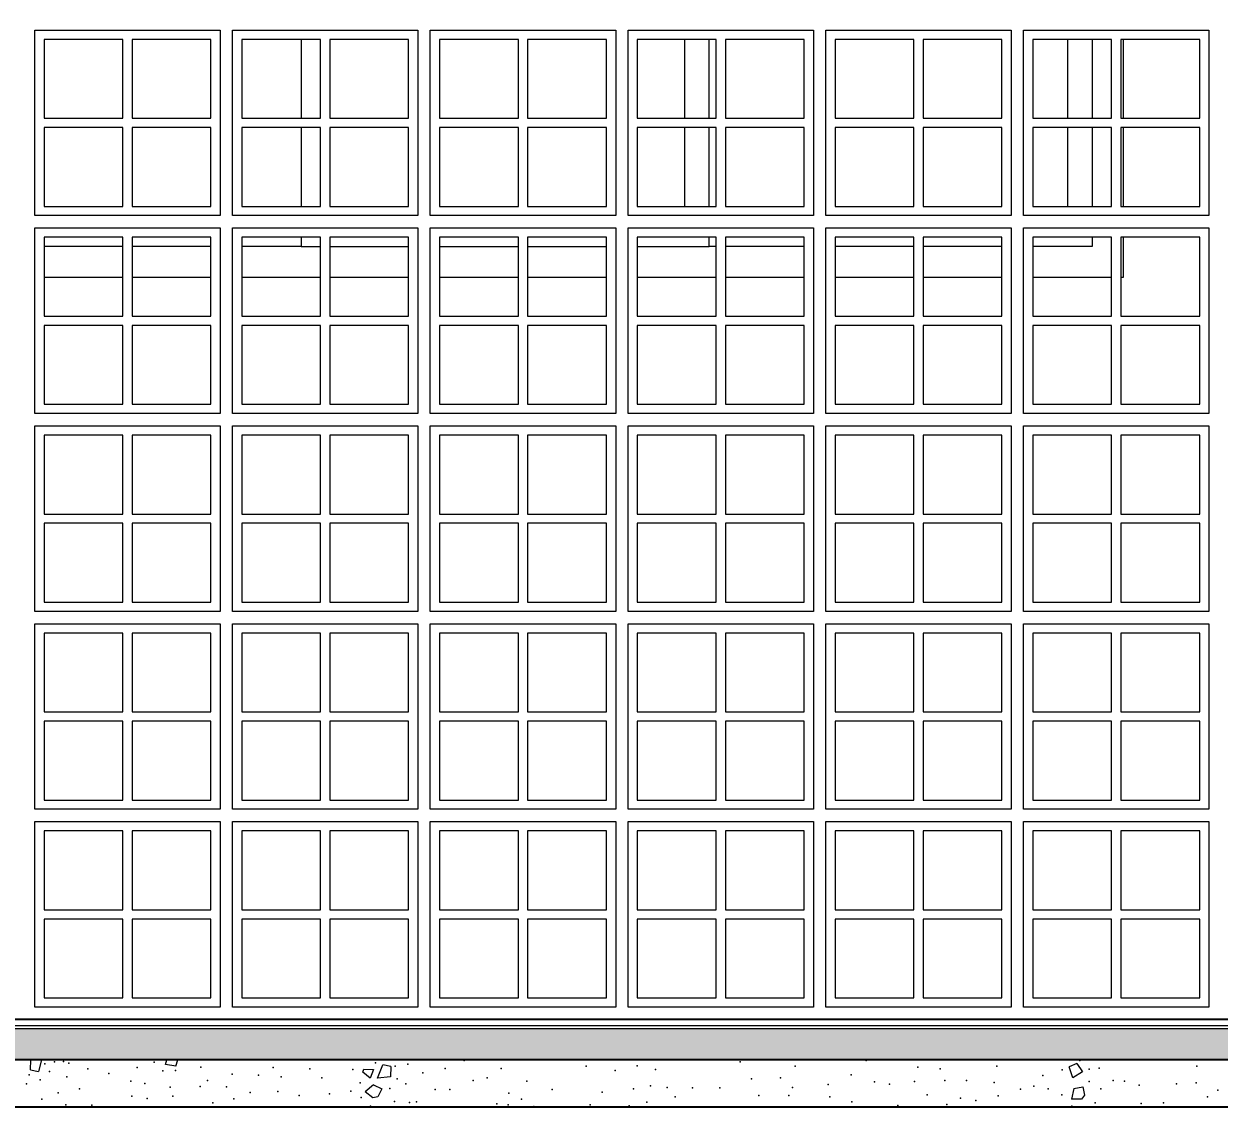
# Model space of a CAD drawing. Header units: metres. Extents: x -77 to 95, y 0 to 9.
# Drawn here: x -4.89 to -2.956, y -0.142 to 1.61 of the extents above; entities that cross this region are included whole.
import ezdxf

# ---------------------------------------------------------------- set-up
doc = ezdxf.new("R2010")
doc.units = ezdxf.units.M
doc.header["$MEASUREMENT"] = 0
doc.layers.add('COTAS EXECUTIVO.EXEC', color=7, linetype='Continuous')
doc.layers.add('LAJES.EST', color=7, linetype='Continuous')
for name, color, linetype, lineweight, true_color in [('COTAS EXECUTIVO.EXEC_Caneta_No__25', 7, 'Continuous', 13, 0x982312), ('Janelas Archicad_Caneta_No__9', 7, 'Continuous', 5, 0x020202), ('LAJES.EST_Caneta_No__95', 7, 'Continuous', 0, 0xaeaeae)]:
    doc.layers.add(name, color=color, linetype=linetype, lineweight=lineweight, true_color=true_color)
for name, color, linetype, lineweight in [('Janelas Archicad_Caneta_No__241', 7, 'Continuous', 13), ('Janelas Archicad_Caneta_No__3', 7, 'Continuous', 25), ('Janelas Archicad_Caneta_No__43', 44, 'Continuous', 0), ('LAJES.EST_Caneta_No__241', 7, 'Continuous', 13), ('LAJES.EST_Caneta_No__3', 7, 'Continuous', 25)]:
    doc.layers.add(name, color=color, linetype=linetype, lineweight=lineweight)
doc.styles.add('ESTILO_GERADO_1', font='arial.ttf')
doc.dimstyles.new('ESTILO_GERADO__4', dxfattribs={"dimtxt": 0.1, "dimasz": 0.0475, "dimexe": 0.18, "dimexo": 0.576106, "dimgap": 0, "dimtad": 1, "dimzin": 0, "dimdsep": 46, "dimtxsty": 'ESTILO_GERADO_1', "dimblk": 'ARROWHEAD_11', "dimblk1": 'ARROWHEAD_11', "dimblk2": 'ARROWHEAD_11', "dimcen": 0.09, "dimclrd": 256, "dimclre": 256, "dimclrt": 256, "dimadec": 0, "dimazin": 0, "dimtfac": 1, "dimtdec": 4, "dimtmove": 0, "dimatfit": 3, "dimfxl": 0, "dimtolj": 1, "dimtzin": 0, "dimarcsym": 0})

# ---------------------------------------------------------------- blocks, each defined once
blk = doc.blocks.new('*X10', base_point=(-62.4632, 0))
at = {"layer": 'LAJES.EST_Caneta_No__241', "color": 7, "linetype": 'Continuous', "lineweight": 13}
for p, q in [((-4.8795, -0.0811), (-4.8789, -0.065)), ((-4.8618, -0.065), (-4.8665, -0.0839)), ((-4.6611, -0.0725), (-4.659, -0.065)), ((-4.6446, -0.0754), (-4.6611, -0.0725)), ((-4.6446, -0.0754), (-4.6409, -0.065)), ((-4.318, -0.0946), (-4.3094, -0.0733)), ((-4.2964, -0.0761), (-4.3094, -0.0733)), ((-4.2964, -0.0761), (-4.2971, -0.0928)), ((-3.1866, -0.071), (-3.1987, -0.0765)), ((-3.1932, -0.0944), (-3.1987, -0.0765)), ((-3.1866, -0.071), (-3.1771, -0.0846)), ((-4.8795, -0.0811), (-4.8665, -0.0839)), ((-4.3418, -0.0853), (-4.3404, -0.08)), ((-4.3302, -0.0948), (-4.3418, -0.0853)), ((-4.3404, -0.08), (-4.3245, -0.0808)), ((-4.3245, -0.0808), (-4.3302, -0.0948)), ((-4.2971, -0.0928), (-4.318, -0.0946)), ((-3.1771, -0.0846), (-3.1932, -0.0944)), ((-4.3246, -0.1057), (-4.3382, -0.1168)), ((-4.3246, -0.1057), (-4.3112, -0.1121)), ((-4.3112, -0.1121), (-4.3174, -0.1248)), ((-3.1912, -0.1115), (-3.1954, -0.1286)), ((-3.1912, -0.1115), (-3.1767, -0.1086)), ((-3.1767, -0.1086), (-3.1739, -0.1224)), ((-4.3256, -0.1268), (-4.3382, -0.1168)), ((-4.3174, -0.1248), (-4.3256, -0.1268)), ((-3.1792, -0.129), (-3.1954, -0.1286)), ((-3.1739, -0.1224), (-3.1792, -0.129))]:
    blk.add_line(p, q, dxfattribs=at)
for p in [(-4.8561, -0.0718), (-4.8406, -0.0685), (-4.8261, -0.0678), (-4.8173, -0.0708), (-4.6793, -0.069), (-4.6037, -0.0772), (-4.4871, -0.0773), (-4.3215, -0.07), (-4.2895, -0.0754), (-4.2692, -0.0721), (-4.1778, -0.0661), (-3.9806, -0.0752), (-3.8977, -0.0747), (-3.731, -0.0684), (-3.6423, -0.0752), (-3.5275, -0.0661), (-3.4437, -0.077), (-3.3157, -0.0752), (-3.1815, -0.0662), (-2.9925, -0.0752), (-4.8816, -0.0894), (-4.8486, -0.084), (-4.8208, -0.0927), (-4.7869, -0.0798), (-4.7526, -0.0871), (-4.7068, -0.0774), (-4.6655, -0.0831), (-4.6449, -0.0823), (-4.5532, -0.0882), (-4.5108, -0.0897), (-4.4742, -0.0927), (-4.4275, -0.0797), (-4.4081, -0.0941), (-4.3582, -0.081), (-4.286, -0.0957), (-4.2446, -0.086), (-4.2085, -0.0789), (-4.1408, -0.094), (-4.1182, -0.0793), (-3.9333, -0.0823), (-3.8685, -0.0809), (-3.7127, -0.0958), (-3.6662, -0.0943), (-3.5515, -0.0894), (-3.4074, -0.0798), (-3.2417, -0.0907), (-3.2103, -0.0813), (-3.1664, -0.0803), (-3.1502, -0.0786), (-4.8858, -0.1041), (-4.864, -0.0976), (-4.8005, -0.1119), (-4.7174, -0.0999), (-4.6948, -0.1032), (-4.6537, -0.1091), (-4.6049, -0.1083), (-4.5934, -0.0988), (-4.5625, -0.109), (-4.3613, -0.1158), (-4.3464, -0.1021), (-4.2981, -0.1113), (-4.2721, -0.1041), (-4.2248, -0.113), (-4.2012, -0.1131), (-4.1631, -0.0988), (-4.0762, -0.0995), (-4.0357, -0.1131), (-3.904, -0.1123), (-3.8764, -0.107), (-3.8495, -0.1099), (-3.8085, -0.1103), (-3.7639, -0.1103), (-3.6465, -0.1097), (-3.5891, -0.1048), (-3.5141, -0.1009), (-3.4898, -0.1047), (-3.4493, -0.1001), (-3.4001, -0.0986), (-3.3652, -0.0985), (-3.3205, -0.1019), (-3.2776, -0.1124), (-3.2562, -0.1076), (-3.2328, -0.1122), (-3.1667, -0.1001), (-3.1478, -0.1122), (-3.1276, -0.0988), (-3.1096, -0.0995), (-3.0856, -0.106), (-3.0255, -0.1039), (-2.9933, -0.1022), (-2.9584, -0.1143), (-4.861, -0.1288), (-4.8348, -0.1184), (-4.7155, -0.1239), (-4.6908, -0.1274), (-4.6495, -0.1238), (-4.5846, -0.1349), (-4.5503, -0.1284), (-4.5241, -0.1179), (-4.4796, -0.1162), (-4.4451, -0.1229), (-4.396, -0.1201), (-4.3445, -0.126), (-4.2904, -0.1324), (-4.2662, -0.1339), (-4.2548, -0.1329), (-4.1054, -0.119), (-4.0853, -0.129), (-3.9545, -0.1173), (-3.8824, -0.1335), (-3.8366, -0.1249), (-3.7013, -0.1229), (-3.6525, -0.1229), (-3.5864, -0.1252), (-3.5507, -0.133), (-3.4285, -0.1217), (-3.3745, -0.1273), (-3.3502, -0.131), (-3.314, -0.1234), (-3.2107, -0.1218), (-3.1569, -0.1348), (-3.0463, -0.1349), (-2.9752, -0.1252), (-4.8226, -0.1377), (-4.7802, -0.1385), (-4.3294, -0.1399), (-4.2303, -0.1411), (-4.1249, -0.1361), (-4.1069, -0.1381), (-4.0649, -0.1404), (-3.974, -0.1379), (-3.9107, -0.1395), (-3.476, -0.1391), (-3.3967, -0.1376), (-3.2791, -0.1415), (-3.2549, -0.1413), (-3.1948, -0.1398), (-3.0823, -0.1358)]:
    blk.add_point(p, dxfattribs=at)
blk = doc.blocks.new('*D12', base_point=(-62.4632, 0))
at = {"layer": 'COTAS EXECUTIVO.EXEC_Caneta_No__25', "linetype": 'Continuous', "lineweight": 13, "true_color": 0x982312}
for points in [[(-1.472, 3.25), (-1.4711, 3.2452), (-1.4684, 3.2412), (-1.4643, 3.2385), (-1.4595, 3.2375), (-1.4547, 3.2385), (-1.4507, 3.2412), (-1.448, 3.2452), (-1.447, 3.25), (-1.448, 3.2548), (-1.4507, 3.2588), (-1.4547, 3.2615), (-1.4595, 3.2625), (-1.4643, 3.2615), (-1.4684, 3.2588), (-1.4711, 3.2548)], [(-1.472, -0.015), (-1.4711, -0.0198), (-1.4684, -0.0238), (-1.4643, -0.0265), (-1.4595, -0.0275), (-1.4547, -0.0265), (-1.4507, -0.0238), (-1.448, -0.0198), (-1.447, -0.015), (-1.448, -0.0102), (-1.4507, -0.0062), (-1.4547, -0.0035), (-1.4595, -0.0025), (-1.4643, -0.0035), (-1.4684, -0.0062), (-1.4711, -0.0102)]]:
    blk.add_hatch(color=24, dxfattribs=at).paths.add_polyline_path(points)
at = {"layer": 'COTAS EXECUTIVO.EXEC_Caneta_No__25', "color": 24, "linetype": 'Continuous', "lineweight": 13, "true_color": 0x982312}
for p, q in [((-1.472, 3.25), (-2.0356, 3.25)), ((-1.4126, 3.25), (-1.447, 3.25)), ((-1.4595, -0.0025), (-1.4595, 3.2375)), ((-1.472, -0.015), (-2.0356, -0.015)), ((-1.4126, -0.015), (-1.447, -0.015)), ((-1.4595, -0.04), (-1.4595, -0.0275))]:
    blk.add_line(p, q, dxfattribs=at)
for centre in [(-1.4595, 3.25), (-1.4595, -0.015)]:
    blk.add_circle(centre, 0.0125, dxfattribs=at)
at = {"layer": 'COTAS EXECUTIVO.EXEC_Caneta_No__25', "color": 24, "lineweight": 13, "true_color": 0x982312, "insert": (-1.4795, 1.484), "char_height": 0.1, "attachment_point": 7, "rotation": 90, "style": 'ESTILO_GERADO_1'}
blk.add_mtext('\\A1;{\\pql;\\fArial|b0|i0|c0|p0;\\W1.000000;3,26}', dxfattribs=at)
blk = doc.blocks.new('ARROWHEAD_11')
at = {"color": 0, "linetype": 'Continuous', "lineweight": 0}
blk.add_line((0, 0), (-1, 0), dxfattribs=at)
at = {"color": 0, "linetype": 'Continuous', "lineweight": 0, "const_width": 0.25, "flags": 128}
blk.add_lwpolyline([(-0.125, 0, 1), (0.125, 0, 1)], format="xyb", close=True, dxfattribs=at)

msp = doc.modelspace()

# ---------------------------------------------------------------- hatches: boundary and pattern name
at = {"layer": 'LAJES.EST_Caneta_No__95', "linetype": 'Continuous', "lineweight": 0, "true_color": 0xaeaeae}
msp.add_hatch(color=253, dxfattribs=at).paths.add_polyline_path([(-28.3633, -0.015), (-28.3633, -0.065), (4.6383, -0.065), (4.6383, -0.015)])

# ---------------------------------------------------------------- linework, layer by layer
at = {"layer": 'Janelas Archicad_Caneta_No__241', "color": 7, "linetype": 'Continuous', "lineweight": 13}
for p, q in [((-3.1116, 1.585), (-3.1116, 1.4575)), ((-3.1116, 1.4425), (-3.1116, 1.315)), ((-3.1116, 1.265), (-3.1116, 1.2)), ((-4.7302, 1.2), (-4.8577, 1.2)), ((-4.5877, 1.2), (-4.7152, 1.2)), ((-4.4102, 1.2), (-4.5377, 1.2)), ((-4.2677, 1.2), (-4.3952, 1.2)), ((-4.0902, 1.2), (-4.2177, 1.2)), ((-3.9477, 1.2), (-4.0752, 1.2)), ((-3.7702, 1.2), (-3.8977, 1.2)), ((-3.6277, 1.2), (-3.7552, 1.2)), ((-3.4502, 1.2), (-3.5777, 1.2)), ((-3.3077, 1.2), (-3.4352, 1.2)), ((-3.1302, 1.2), (-3.2577, 1.2)), ((-3.1116, 1.2), (-3.1152, 1.2))]:
    msp.add_line(p, q, dxfattribs=at)
at = {"layer": 'Janelas Archicad_Caneta_No__3', "color": 7, "linetype": 'Continuous', "lineweight": 25}
msp.add_line((-2.3127, 0), (-15.1327, 0), dxfattribs=at)
at = {"layer": 'Janelas Archicad_Caneta_No__43', "color": 44, "linetype": 'Continuous', "lineweight": 0}
for p, q in [((-4.8727, 1.3), (-4.8727, 1.6)), ((-4.8727, 1.6), (-4.5727, 1.6)), ((-4.5727, 1.6), (-4.5727, 1.3)), ((-4.5527, 1.3), (-4.5527, 1.6)), ((-4.5527, 1.6), (-4.2527, 1.6)), ((-4.2527, 1.6), (-4.2527, 1.3)), ((-4.2327, 1.3), (-4.2327, 1.6)), ((-4.2327, 1.6), (-3.9327, 1.6)), ((-3.9327, 1.6), (-3.9327, 1.3)), ((-3.9127, 1.3), (-3.9127, 1.6)), ((-3.9127, 1.6), (-3.6127, 1.6)), ((-3.6127, 1.6), (-3.6127, 1.3)), ((-3.5927, 1.3), (-3.5927, 1.6)), ((-3.5927, 1.6), (-3.2927, 1.6)), ((-3.2927, 1.6), (-3.2927, 1.3)), ((-3.2727, 1.3), (-3.2727, 1.6)), ((-3.2727, 1.6), (-2.9727, 1.6)), ((-2.9727, 1.6), (-2.9727, 1.3)), ((-4.7302, 1.585), (-4.8577, 1.585)), ((-4.8577, 1.585), (-4.8577, 1.4575)), ((-4.7302, 1.4575), (-4.7302, 1.585)), ((-4.5877, 1.585), (-4.7152, 1.585)), ((-4.7152, 1.585), (-4.7152, 1.4575)), ((-4.5877, 1.4575), (-4.5877, 1.585)), ((-4.4102, 1.585), (-4.5377, 1.585)), ((-4.5377, 1.585), (-4.5377, 1.4575)), ((-4.4102, 1.4575), (-4.4102, 1.585)), ((-4.2677, 1.585), (-4.3952, 1.585)), ((-4.3952, 1.585), (-4.3952, 1.4575)), ((-4.2677, 1.4575), (-4.2677, 1.585)), ((-4.0902, 1.585), (-4.2177, 1.585)), ((-4.2177, 1.585), (-4.2177, 1.4575)), ((-4.0902, 1.4575), (-4.0902, 1.585)), ((-3.9477, 1.585), (-4.0752, 1.585)), ((-4.0752, 1.585), (-4.0752, 1.4575)), ((-3.9477, 1.4575), (-3.9477, 1.585)), ((-3.7702, 1.585), (-3.8977, 1.585)), ((-3.8977, 1.585), (-3.8977, 1.4575)), ((-3.7702, 1.4575), (-3.7702, 1.585)), ((-3.6277, 1.585), (-3.7552, 1.585)), ((-3.7552, 1.585), (-3.7552, 1.4575)), ((-3.6277, 1.4575), (-3.6277, 1.585)), ((-3.4502, 1.585), (-3.5777, 1.585)), ((-3.5777, 1.585), (-3.5777, 1.4575)), ((-3.4502, 1.4575), (-3.4502, 1.585)), ((-3.3077, 1.585), (-3.4352, 1.585)), ((-3.4352, 1.585), (-3.4352, 1.4575)), ((-3.3077, 1.4575), (-3.3077, 1.585)), ((-3.1302, 1.585), (-3.2577, 1.585)), ((-3.2577, 1.585), (-3.2577, 1.4575)), ((-3.1302, 1.4575), (-3.1302, 1.585)), ((-2.9877, 1.585), (-3.1152, 1.585)), ((-3.1152, 1.585), (-3.1152, 1.4575)), ((-2.9877, 1.4575), (-2.9877, 1.585)), ((-4.8577, 1.4575), (-4.7302, 1.4575)), ((-4.7152, 1.4575), (-4.5877, 1.4575)), ((-4.5377, 1.4575), (-4.4102, 1.4575)), ((-4.3952, 1.4575), (-4.2677, 1.4575)), ((-4.2177, 1.4575), (-4.0902, 1.4575)), ((-4.0752, 1.4575), (-3.9477, 1.4575)), ((-3.8977, 1.4575), (-3.7702, 1.4575)), ((-3.7552, 1.4575), (-3.6277, 1.4575)), ((-3.5777, 1.4575), (-3.4502, 1.4575)), ((-3.4352, 1.4575), (-3.3077, 1.4575)), ((-3.2577, 1.4575), (-3.1302, 1.4575)), ((-3.1152, 1.4575), (-2.9877, 1.4575)), ((-4.7302, 1.4425), (-4.8577, 1.4425)), ((-4.8577, 1.4425), (-4.8577, 1.315)), ((-4.7302, 1.315), (-4.7302, 1.4425)), ((-4.5877, 1.4425), (-4.7152, 1.4425)), ((-4.7152, 1.4425), (-4.7152, 1.315)), ((-4.5877, 1.315), (-4.5877, 1.4425)), ((-4.4102, 1.4425), (-4.5377, 1.4425)), ((-4.5377, 1.4425), (-4.5377, 1.315)), ((-4.4102, 1.315), (-4.4102, 1.4425)), ((-4.2677, 1.4425), (-4.3952, 1.4425)), ((-4.3952, 1.4425), (-4.3952, 1.315)), ((-4.2677, 1.315), (-4.2677, 1.4425)), ((-4.0902, 1.4425), (-4.2177, 1.4425)), ((-4.2177, 1.4425), (-4.2177, 1.315)), ((-4.0902, 1.315), (-4.0902, 1.4425)), ((-3.9477, 1.4425), (-4.0752, 1.4425)), ((-4.0752, 1.4425), (-4.0752, 1.315)), ((-3.9477, 1.315), (-3.9477, 1.4425)), ((-3.7702, 1.4425), (-3.8977, 1.4425)), ((-3.8977, 1.4425), (-3.8977, 1.315)), ((-3.7702, 1.315), (-3.7702, 1.4425)), ((-3.6277, 1.4425), (-3.7552, 1.4425)), ((-3.7552, 1.4425), (-3.7552, 1.315)), ((-3.6277, 1.315), (-3.6277, 1.4425)), ((-3.4502, 1.4425), (-3.5777, 1.4425)), ((-3.5777, 1.4425), (-3.5777, 1.315)), ((-3.4502, 1.315), (-3.4502, 1.4425)), ((-3.3077, 1.4425), (-3.4352, 1.4425)), ((-3.4352, 1.4425), (-3.4352, 1.315)), ((-3.3077, 1.315), (-3.3077, 1.4425)), ((-3.1302, 1.4425), (-3.2577, 1.4425)), ((-3.2577, 1.4425), (-3.2577, 1.315)), ((-3.1302, 1.315), (-3.1302, 1.4425)), ((-2.9877, 1.4425), (-3.1152, 1.4425)), ((-3.1152, 1.4425), (-3.1152, 1.315)), ((-2.9877, 1.315), (-2.9877, 1.4425)), ((-4.5727, 1.3), (-4.8727, 1.3)), ((-4.8577, 1.315), (-4.7302, 1.315)), ((-4.7152, 1.315), (-4.5877, 1.315)), ((-4.2527, 1.3), (-4.5527, 1.3)), ((-4.5377, 1.315), (-4.4102, 1.315)), ((-4.3952, 1.315), (-4.2677, 1.315)), ((-3.9327, 1.3), (-4.2327, 1.3)), ((-4.2177, 1.315), (-4.0902, 1.315)), ((-4.0752, 1.315), (-3.9477, 1.315)), ((-3.6127, 1.3), (-3.9127, 1.3)), ((-3.8977, 1.315), (-3.7702, 1.315)), ((-3.7552, 1.315), (-3.6277, 1.315)), ((-3.2927, 1.3), (-3.5927, 1.3)), ((-3.5777, 1.315), (-3.4502, 1.315)), ((-3.4352, 1.315), (-3.3077, 1.315)), ((-2.9727, 1.3), (-3.2727, 1.3)), ((-3.2577, 1.315), (-3.1302, 1.315)), ((-3.1152, 1.315), (-2.9877, 1.315)), ((-4.8727, 0.98), (-4.8727, 1.28)), ((-4.8727, 1.28), (-4.5727, 1.28)), ((-4.5727, 1.28), (-4.5727, 0.98)), ((-4.5527, 0.98), (-4.5527, 1.28)), ((-4.5527, 1.28), (-4.2527, 1.28)), ((-4.2527, 1.28), (-4.2527, 0.98)), ((-4.2327, 0.98), (-4.2327, 1.28)), ((-4.2327, 1.28), (-3.9327, 1.28)), ((-3.9327, 1.28), (-3.9327, 0.98)), ((-3.9127, 0.98), (-3.9127, 1.28)), ((-3.9127, 1.28), (-3.6127, 1.28)), ((-3.6127, 1.28), (-3.6127, 0.98)), ((-3.5927, 0.98), (-3.5927, 1.28)), ((-3.5927, 1.28), (-3.2927, 1.28)), ((-3.2927, 1.28), (-3.2927, 0.98)), ((-3.2727, 0.98), (-3.2727, 1.28)), ((-3.2727, 1.28), (-2.9727, 1.28)), ((-2.9727, 1.28), (-2.9727, 0.98)), ((-4.7302, 1.265), (-4.8577, 1.265)), ((-4.8577, 1.265), (-4.8577, 1.1375)), ((-4.7302, 1.1375), (-4.7302, 1.265)), ((-4.5877, 1.265), (-4.7152, 1.265)), ((-4.7152, 1.265), (-4.7152, 1.1375)), ((-4.5877, 1.1375), (-4.5877, 1.265)), ((-4.4102, 1.265), (-4.5377, 1.265)), ((-4.5377, 1.265), (-4.5377, 1.1375)), ((-4.4102, 1.1375), (-4.4102, 1.265)), ((-4.2677, 1.265), (-4.3952, 1.265)), ((-4.3952, 1.265), (-4.3952, 1.1375)), ((-4.2677, 1.1375), (-4.2677, 1.265)), ((-4.0902, 1.265), (-4.2177, 1.265)), ((-4.2177, 1.265), (-4.2177, 1.1375)), ((-4.0902, 1.1375), (-4.0902, 1.265)), ((-3.9477, 1.265), (-4.0752, 1.265)), ((-4.0752, 1.265), (-4.0752, 1.1375)), ((-3.9477, 1.1375), (-3.9477, 1.265)), ((-3.7702, 1.265), (-3.8977, 1.265)), ((-3.8977, 1.265), (-3.8977, 1.1375)), ((-3.7702, 1.1375), (-3.7702, 1.265)), ((-3.6277, 1.265), (-3.7552, 1.265)), ((-3.7552, 1.265), (-3.7552, 1.1375)), ((-3.6277, 1.1375), (-3.6277, 1.265)), ((-3.4502, 1.265), (-3.5777, 1.265)), ((-3.5777, 1.265), (-3.5777, 1.1375)), ((-3.4502, 1.1375), (-3.4502, 1.265)), ((-3.3077, 1.265), (-3.4352, 1.265)), ((-3.4352, 1.265), (-3.4352, 1.1375)), ((-3.3077, 1.1375), (-3.3077, 1.265)), ((-3.1302, 1.265), (-3.2577, 1.265)), ((-3.2577, 1.265), (-3.2577, 1.1375)), ((-3.1302, 1.1375), (-3.1302, 1.265)), ((-2.9877, 1.265), (-3.1152, 1.265)), ((-3.1152, 1.265), (-3.1152, 1.1375)), ((-2.9877, 1.1375), (-2.9877, 1.265)), ((-4.8577, 1.1375), (-4.7302, 1.1375)), ((-4.7302, 1.1225), (-4.8577, 1.1225)), ((-4.8577, 1.1225), (-4.8577, 0.995)), ((-4.7302, 0.995), (-4.7302, 1.1225)), ((-4.7152, 1.1375), (-4.5877, 1.1375)), ((-4.5877, 1.1225), (-4.7152, 1.1225)), ((-4.7152, 1.1225), (-4.7152, 0.995)), ((-4.5877, 0.995), (-4.5877, 1.1225)), ((-4.5377, 1.1375), (-4.4102, 1.1375)), ((-4.4102, 1.1225), (-4.5377, 1.1225)), ((-4.5377, 1.1225), (-4.5377, 0.995)), ((-4.4102, 0.995), (-4.4102, 1.1225)), ((-4.3952, 1.1375), (-4.2677, 1.1375)), ((-4.2677, 1.1225), (-4.3952, 1.1225)), ((-4.3952, 1.1225), (-4.3952, 0.995)), ((-4.2677, 0.995), (-4.2677, 1.1225)), ((-4.2177, 1.1375), (-4.0902, 1.1375)), ((-4.0902, 1.1225), (-4.2177, 1.1225)), ((-4.2177, 1.1225), (-4.2177, 0.995)), ((-4.0902, 0.995), (-4.0902, 1.1225)), ((-4.0752, 1.1375), (-3.9477, 1.1375)), ((-3.9477, 1.1225), (-4.0752, 1.1225)), ((-4.0752, 1.1225), (-4.0752, 0.995)), ((-3.9477, 0.995), (-3.9477, 1.1225)), ((-3.8977, 1.1375), (-3.7702, 1.1375)), ((-3.7702, 1.1225), (-3.8977, 1.1225)), ((-3.8977, 1.1225), (-3.8977, 0.995)), ((-3.7702, 0.995), (-3.7702, 1.1225)), ((-3.7552, 1.1375), (-3.6277, 1.1375)), ((-3.6277, 1.1225), (-3.7552, 1.1225)), ((-3.7552, 1.1225), (-3.7552, 0.995)), ((-3.6277, 0.995), (-3.6277, 1.1225)), ((-3.5777, 1.1375), (-3.4502, 1.1375)), ((-3.4502, 1.1225), (-3.5777, 1.1225)), ((-3.5777, 1.1225), (-3.5777, 0.995)), ((-3.4502, 0.995), (-3.4502, 1.1225)), ((-3.4352, 1.1375), (-3.3077, 1.1375)), ((-3.3077, 1.1225), (-3.4352, 1.1225)), ((-3.4352, 1.1225), (-3.4352, 0.995)), ((-3.3077, 0.995), (-3.3077, 1.1225)), ((-3.2577, 1.1375), (-3.1302, 1.1375)), ((-3.1302, 1.1225), (-3.2577, 1.1225)), ((-3.2577, 1.1225), (-3.2577, 0.995)), ((-3.1302, 0.995), (-3.1302, 1.1225)), ((-3.1152, 1.1375), (-2.9877, 1.1375)), ((-2.9877, 1.1225), (-3.1152, 1.1225)), ((-3.1152, 1.1225), (-3.1152, 0.995)), ((-2.9877, 0.995), (-2.9877, 1.1225)), ((-4.8577, 0.995), (-4.7302, 0.995)), ((-4.7152, 0.995), (-4.5877, 0.995)), ((-4.5377, 0.995), (-4.4102, 0.995)), ((-4.3952, 0.995), (-4.2677, 0.995)), ((-4.2177, 0.995), (-4.0902, 0.995)), ((-4.0752, 0.995), (-3.9477, 0.995)), ((-3.8977, 0.995), (-3.7702, 0.995)), ((-3.7552, 0.995), (-3.6277, 0.995)), ((-3.5777, 0.995), (-3.4502, 0.995)), ((-3.4352, 0.995), (-3.3077, 0.995)), ((-3.2577, 0.995), (-3.1302, 0.995)), ((-3.1152, 0.995), (-2.9877, 0.995)), ((-4.5727, 0.98), (-4.8727, 0.98)), ((-4.2527, 0.98), (-4.5527, 0.98)), ((-3.9327, 0.98), (-4.2327, 0.98)), ((-3.6127, 0.98), (-3.9127, 0.98)), ((-3.2927, 0.98), (-3.5927, 0.98)), ((-2.9727, 0.98), (-3.2727, 0.98)), ((-4.8727, 0.66), (-4.8727, 0.96)), ((-4.8727, 0.96), (-4.5727, 0.96)), ((-4.5727, 0.96), (-4.5727, 0.66)), ((-4.5527, 0.66), (-4.5527, 0.96)), ((-4.5527, 0.96), (-4.2527, 0.96)), ((-4.2527, 0.96), (-4.2527, 0.66)), ((-4.2327, 0.66), (-4.2327, 0.96)), ((-4.2327, 0.96), (-3.9327, 0.96)), ((-3.9327, 0.96), (-3.9327, 0.66)), ((-3.9127, 0.66), (-3.9127, 0.96)), ((-3.9127, 0.96), (-3.6127, 0.96)), ((-3.6127, 0.96), (-3.6127, 0.66)), ((-3.5927, 0.66), (-3.5927, 0.96)), ((-3.5927, 0.96), (-3.2927, 0.96)), ((-3.2927, 0.96), (-3.2927, 0.66)), ((-3.2727, 0.66), (-3.2727, 0.96)), ((-3.2727, 0.96), (-2.9727, 0.96)), ((-2.9727, 0.96), (-2.9727, 0.66)), ((-4.7302, 0.945), (-4.8577, 0.945)), ((-4.8577, 0.945), (-4.8577, 0.8175)), ((-4.7302, 0.8175), (-4.7302, 0.945)), ((-4.5877, 0.945), (-4.7152, 0.945)), ((-4.7152, 0.945), (-4.7152, 0.8175)), ((-4.5877, 0.8175), (-4.5877, 0.945)), ((-4.4102, 0.945), (-4.5377, 0.945)), ((-4.5377, 0.945), (-4.5377, 0.8175)), ((-4.4102, 0.8175), (-4.4102, 0.945)), ((-4.2677, 0.945), (-4.3952, 0.945)), ((-4.3952, 0.945), (-4.3952, 0.8175)), ((-4.2677, 0.8175), (-4.2677, 0.945)), ((-4.0902, 0.945), (-4.2177, 0.945)), ((-4.2177, 0.945), (-4.2177, 0.8175)), ((-4.0902, 0.8175), (-4.0902, 0.945)), ((-3.9477, 0.945), (-4.0752, 0.945)), ((-4.0752, 0.945), (-4.0752, 0.8175)), ((-3.9477, 0.8175), (-3.9477, 0.945)), ((-3.7702, 0.945), (-3.8977, 0.945)), ((-3.8977, 0.945), (-3.8977, 0.8175)), ((-3.7702, 0.8175), (-3.7702, 0.945)), ((-3.6277, 0.945), (-3.7552, 0.945)), ((-3.7552, 0.945), (-3.7552, 0.8175)), ((-3.6277, 0.8175), (-3.6277, 0.945)), ((-3.4502, 0.945), (-3.5777, 0.945)), ((-3.5777, 0.945), (-3.5777, 0.8175)), ((-3.4502, 0.8175), (-3.4502, 0.945)), ((-3.3077, 0.945), (-3.4352, 0.945)), ((-3.4352, 0.945), (-3.4352, 0.8175)), ((-3.3077, 0.8175), (-3.3077, 0.945)), ((-3.1302, 0.945), (-3.2577, 0.945)), ((-3.2577, 0.945), (-3.2577, 0.8175)), ((-3.1302, 0.8175), (-3.1302, 0.945)), ((-2.9877, 0.945), (-3.1152, 0.945)), ((-3.1152, 0.945), (-3.1152, 0.8175)), ((-2.9877, 0.8175), (-2.9877, 0.945)), ((-4.8577, 0.8175), (-4.7302, 0.8175)), ((-4.7152, 0.8175), (-4.5877, 0.8175)), ((-4.5377, 0.8175), (-4.4102, 0.8175)), ((-4.3952, 0.8175), (-4.2677, 0.8175)), ((-4.2177, 0.8175), (-4.0902, 0.8175)), ((-4.0752, 0.8175), (-3.9477, 0.8175)), ((-3.8977, 0.8175), (-3.7702, 0.8175)), ((-3.7552, 0.8175), (-3.6277, 0.8175)), ((-3.5777, 0.8175), (-3.4502, 0.8175)), ((-3.4352, 0.8175), (-3.3077, 0.8175)), ((-3.2577, 0.8175), (-3.1302, 0.8175)), ((-3.1152, 0.8175), (-2.9877, 0.8175)), ((-4.7302, 0.8025), (-4.8577, 0.8025)), ((-4.8577, 0.8025), (-4.8577, 0.675)), ((-4.7302, 0.675), (-4.7302, 0.8025)), ((-4.5877, 0.8025), (-4.7152, 0.8025)), ((-4.7152, 0.8025), (-4.7152, 0.675)), ((-4.5877, 0.675), (-4.5877, 0.8025)), ((-4.4102, 0.8025), (-4.5377, 0.8025)), ((-4.5377, 0.8025), (-4.5377, 0.675)), ((-4.4102, 0.675), (-4.4102, 0.8025)), ((-4.2677, 0.8025), (-4.3952, 0.8025)), ((-4.3952, 0.8025), (-4.3952, 0.675)), ((-4.2677, 0.675), (-4.2677, 0.8025)), ((-4.0902, 0.8025), (-4.2177, 0.8025)), ((-4.2177, 0.8025), (-4.2177, 0.675)), ((-4.0902, 0.675), (-4.0902, 0.8025)), ((-3.9477, 0.8025), (-4.0752, 0.8025)), ((-4.0752, 0.8025), (-4.0752, 0.675)), ((-3.9477, 0.675), (-3.9477, 0.8025)), ((-3.7702, 0.8025), (-3.8977, 0.8025)), ((-3.8977, 0.8025), (-3.8977, 0.675)), ((-3.7702, 0.675), (-3.7702, 0.8025)), ((-3.6277, 0.8025), (-3.7552, 0.8025)), ((-3.7552, 0.8025), (-3.7552, 0.675)), ((-3.6277, 0.675), (-3.6277, 0.8025)), ((-3.4502, 0.8025), (-3.5777, 0.8025)), ((-3.5777, 0.8025), (-3.5777, 0.675)), ((-3.4502, 0.675), (-3.4502, 0.8025)), ((-3.3077, 0.8025), (-3.4352, 0.8025)), ((-3.4352, 0.8025), (-3.4352, 0.675)), ((-3.3077, 0.675), (-3.3077, 0.8025)), ((-3.1302, 0.8025), (-3.2577, 0.8025)), ((-3.2577, 0.8025), (-3.2577, 0.675)), ((-3.1302, 0.675), (-3.1302, 0.8025)), ((-2.9877, 0.8025), (-3.1152, 0.8025)), ((-3.1152, 0.8025), (-3.1152, 0.675)), ((-2.9877, 0.675), (-2.9877, 0.8025)), ((-4.5727, 0.66), (-4.8727, 0.66)), ((-4.8577, 0.675), (-4.7302, 0.675)), ((-4.7152, 0.675), (-4.5877, 0.675)), ((-4.2527, 0.66), (-4.5527, 0.66)), ((-4.5377, 0.675), (-4.4102, 0.675)), ((-4.3952, 0.675), (-4.2677, 0.675)), ((-3.9327, 0.66), (-4.2327, 0.66)), ((-4.2177, 0.675), (-4.0902, 0.675)), ((-4.0752, 0.675), (-3.9477, 0.675)), ((-3.6127, 0.66), (-3.9127, 0.66)), ((-3.8977, 0.675), (-3.7702, 0.675)), ((-3.7552, 0.675), (-3.6277, 0.675)), ((-3.2927, 0.66), (-3.5927, 0.66)), ((-3.5777, 0.675), (-3.4502, 0.675)), ((-3.4352, 0.675), (-3.3077, 0.675)), ((-2.9727, 0.66), (-3.2727, 0.66)), ((-3.2577, 0.675), (-3.1302, 0.675)), ((-3.1152, 0.675), (-2.9877, 0.675)), ((-4.8727, 0.34), (-4.8727, 0.64)), ((-4.8727, 0.64), (-4.5727, 0.64)), ((-4.5727, 0.64), (-4.5727, 0.34)), ((-4.5527, 0.34), (-4.5527, 0.64)), ((-4.5527, 0.64), (-4.2527, 0.64)), ((-4.2527, 0.64), (-4.2527, 0.34)), ((-4.2327, 0.34), (-4.2327, 0.64)), ((-4.2327, 0.64), (-3.9327, 0.64)), ((-3.9327, 0.64), (-3.9327, 0.34)), ((-3.9127, 0.34), (-3.9127, 0.64)), ((-3.9127, 0.64), (-3.6127, 0.64)), ((-3.6127, 0.64), (-3.6127, 0.34)), ((-3.5927, 0.34), (-3.5927, 0.64)), ((-3.5927, 0.64), (-3.2927, 0.64)), ((-3.2927, 0.64), (-3.2927, 0.34)), ((-3.2727, 0.34), (-3.2727, 0.64)), ((-3.2727, 0.64), (-2.9727, 0.64)), ((-2.9727, 0.64), (-2.9727, 0.34)), ((-4.7302, 0.625), (-4.8577, 0.625)), ((-4.8577, 0.625), (-4.8577, 0.4975)), ((-4.7302, 0.4975), (-4.7302, 0.625)), ((-4.5877, 0.625), (-4.7152, 0.625)), ((-4.7152, 0.625), (-4.7152, 0.4975)), ((-4.5877, 0.4975), (-4.5877, 0.625)), ((-4.4102, 0.625), (-4.5377, 0.625)), ((-4.5377, 0.625), (-4.5377, 0.4975)), ((-4.4102, 0.4975), (-4.4102, 0.625)), ((-4.2677, 0.625), (-4.3952, 0.625)), ((-4.3952, 0.625), (-4.3952, 0.4975)), ((-4.2677, 0.4975), (-4.2677, 0.625)), ((-4.0902, 0.625), (-4.2177, 0.625)), ((-4.2177, 0.625), (-4.2177, 0.4975)), ((-4.0902, 0.4975), (-4.0902, 0.625)), ((-3.9477, 0.625), (-4.0752, 0.625)), ((-4.0752, 0.625), (-4.0752, 0.4975)), ((-3.9477, 0.4975), (-3.9477, 0.625)), ((-3.7702, 0.625), (-3.8977, 0.625)), ((-3.8977, 0.625), (-3.8977, 0.4975)), ((-3.7702, 0.4975), (-3.7702, 0.625)), ((-3.6277, 0.625), (-3.7552, 0.625)), ((-3.7552, 0.625), (-3.7552, 0.4975)), ((-3.6277, 0.4975), (-3.6277, 0.625)), ((-3.4502, 0.625), (-3.5777, 0.625)), ((-3.5777, 0.625), (-3.5777, 0.4975)), ((-3.4502, 0.4975), (-3.4502, 0.625)), ((-3.3077, 0.625), (-3.4352, 0.625)), ((-3.4352, 0.625), (-3.4352, 0.4975)), ((-3.3077, 0.4975), (-3.3077, 0.625)), ((-3.1302, 0.625), (-3.2577, 0.625)), ((-3.2577, 0.625), (-3.2577, 0.4975)), ((-3.1302, 0.4975), (-3.1302, 0.625)), ((-2.9877, 0.625), (-3.1152, 0.625)), ((-3.1152, 0.625), (-3.1152, 0.4975)), ((-2.9877, 0.4975), (-2.9877, 0.625)), ((-4.8577, 0.4975), (-4.7302, 0.4975)), ((-4.7152, 0.4975), (-4.5877, 0.4975)), ((-4.5377, 0.4975), (-4.4102, 0.4975)), ((-4.3952, 0.4975), (-4.2677, 0.4975)), ((-4.2177, 0.4975), (-4.0902, 0.4975)), ((-4.0752, 0.4975), (-3.9477, 0.4975)), ((-3.8977, 0.4975), (-3.7702, 0.4975)), ((-3.7552, 0.4975), (-3.6277, 0.4975)), ((-3.5777, 0.4975), (-3.4502, 0.4975)), ((-3.4352, 0.4975), (-3.3077, 0.4975)), ((-3.2577, 0.4975), (-3.1302, 0.4975)), ((-3.1152, 0.4975), (-2.9877, 0.4975)), ((-4.7302, 0.4825), (-4.8577, 0.4825)), ((-4.8577, 0.4825), (-4.8577, 0.355)), ((-4.7302, 0.355), (-4.7302, 0.4825)), ((-4.5877, 0.4825), (-4.7152, 0.4825)), ((-4.7152, 0.4825), (-4.7152, 0.355)), ((-4.5877, 0.355), (-4.5877, 0.4825)), ((-4.4102, 0.4825), (-4.5377, 0.4825)), ((-4.5377, 0.4825), (-4.5377, 0.355)), ((-4.4102, 0.355), (-4.4102, 0.4825)), ((-4.2677, 0.4825), (-4.3952, 0.4825)), ((-4.3952, 0.4825), (-4.3952, 0.355)), ((-4.2677, 0.355), (-4.2677, 0.4825)), ((-4.0902, 0.4825), (-4.2177, 0.4825)), ((-4.2177, 0.4825), (-4.2177, 0.355)), ((-4.0902, 0.355), (-4.0902, 0.4825)), ((-3.9477, 0.4825), (-4.0752, 0.4825)), ((-4.0752, 0.4825), (-4.0752, 0.355)), ((-3.9477, 0.355), (-3.9477, 0.4825)), ((-3.7702, 0.4825), (-3.8977, 0.4825)), ((-3.8977, 0.4825), (-3.8977, 0.355)), ((-3.7702, 0.355), (-3.7702, 0.4825)), ((-3.6277, 0.4825), (-3.7552, 0.4825)), ((-3.7552, 0.4825), (-3.7552, 0.355)), ((-3.6277, 0.355), (-3.6277, 0.4825)), ((-3.4502, 0.4825), (-3.5777, 0.4825)), ((-3.5777, 0.4825), (-3.5777, 0.355)), ((-3.4502, 0.355), (-3.4502, 0.4825)), ((-3.3077, 0.4825), (-3.4352, 0.4825)), ((-3.4352, 0.4825), (-3.4352, 0.355)), ((-3.3077, 0.355), (-3.3077, 0.4825)), ((-3.1302, 0.4825), (-3.2577, 0.4825)), ((-3.2577, 0.4825), (-3.2577, 0.355)), ((-3.1302, 0.355), (-3.1302, 0.4825)), ((-2.9877, 0.4825), (-3.1152, 0.4825)), ((-3.1152, 0.4825), (-3.1152, 0.355)), ((-2.9877, 0.355), (-2.9877, 0.4825)), ((-4.8577, 0.355), (-4.7302, 0.355)), ((-4.7152, 0.355), (-4.5877, 0.355)), ((-4.5377, 0.355), (-4.4102, 0.355)), ((-4.3952, 0.355), (-4.2677, 0.355)), ((-4.2177, 0.355), (-4.0902, 0.355)), ((-4.0752, 0.355), (-3.9477, 0.355)), ((-3.8977, 0.355), (-3.7702, 0.355)), ((-3.7552, 0.355), (-3.6277, 0.355)), ((-3.5777, 0.355), (-3.4502, 0.355)), ((-3.4352, 0.355), (-3.3077, 0.355)), ((-3.2577, 0.355), (-3.1302, 0.355)), ((-3.1152, 0.355), (-2.9877, 0.355)), ((-4.5727, 0.34), (-4.8727, 0.34)), ((-4.2527, 0.34), (-4.5527, 0.34)), ((-3.9327, 0.34), (-4.2327, 0.34)), ((-3.6127, 0.34), (-3.9127, 0.34)), ((-3.2927, 0.34), (-3.5927, 0.34)), ((-2.9727, 0.34), (-3.2727, 0.34)), ((-4.8727, 0.02), (-4.8727, 0.32)), ((-4.8727, 0.32), (-4.5727, 0.32)), ((-4.5727, 0.32), (-4.5727, 0.02)), ((-4.5527, 0.02), (-4.5527, 0.32)), ((-4.5527, 0.32), (-4.2527, 0.32)), ((-4.2527, 0.32), (-4.2527, 0.02)), ((-4.2327, 0.02), (-4.2327, 0.32)), ((-4.2327, 0.32), (-3.9327, 0.32)), ((-3.9327, 0.32), (-3.9327, 0.02)), ((-3.9127, 0.02), (-3.9127, 0.32)), ((-3.9127, 0.32), (-3.6127, 0.32)), ((-3.6127, 0.32), (-3.6127, 0.02)), ((-3.5927, 0.02), (-3.5927, 0.32)), ((-3.5927, 0.32), (-3.2927, 0.32)), ((-3.2927, 0.32), (-3.2927, 0.02)), ((-3.2727, 0.02), (-3.2727, 0.32)), ((-3.2727, 0.32), (-2.9727, 0.32)), ((-2.9727, 0.32), (-2.9727, 0.02)), ((-4.7302, 0.305), (-4.8577, 0.305)), ((-4.8577, 0.305), (-4.8577, 0.1775)), ((-4.7302, 0.1775), (-4.7302, 0.305)), ((-4.5877, 0.305), (-4.7152, 0.305)), ((-4.7152, 0.305), (-4.7152, 0.1775)), ((-4.5877, 0.1775), (-4.5877, 0.305)), ((-4.4102, 0.305), (-4.5377, 0.305)), ((-4.5377, 0.305), (-4.5377, 0.1775)), ((-4.4102, 0.1775), (-4.4102, 0.305)), ((-4.2677, 0.305), (-4.3952, 0.305)), ((-4.3952, 0.305), (-4.3952, 0.1775)), ((-4.2677, 0.1775), (-4.2677, 0.305)), ((-4.0902, 0.305), (-4.2177, 0.305)), ((-4.2177, 0.305), (-4.2177, 0.1775)), ((-4.0902, 0.1775), (-4.0902, 0.305)), ((-3.9477, 0.305), (-4.0752, 0.305)), ((-4.0752, 0.305), (-4.0752, 0.1775)), ((-3.9477, 0.1775), (-3.9477, 0.305)), ((-3.7702, 0.305), (-3.8977, 0.305)), ((-3.8977, 0.305), (-3.8977, 0.1775)), ((-3.7702, 0.1775), (-3.7702, 0.305)), ((-3.6277, 0.305), (-3.7552, 0.305)), ((-3.7552, 0.305), (-3.7552, 0.1775)), ((-3.6277, 0.1775), (-3.6277, 0.305)), ((-3.4502, 0.305), (-3.5777, 0.305)), ((-3.5777, 0.305), (-3.5777, 0.1775)), ((-3.4502, 0.1775), (-3.4502, 0.305)), ((-3.3077, 0.305), (-3.4352, 0.305)), ((-3.4352, 0.305), (-3.4352, 0.1775)), ((-3.3077, 0.1775), (-3.3077, 0.305)), ((-3.1302, 0.305), (-3.2577, 0.305)), ((-3.2577, 0.305), (-3.2577, 0.1775)), ((-3.1302, 0.1775), (-3.1302, 0.305)), ((-2.9877, 0.305), (-3.1152, 0.305)), ((-3.1152, 0.305), (-3.1152, 0.1775)), ((-2.9877, 0.1775), (-2.9877, 0.305)), ((-4.8577, 0.1775), (-4.7302, 0.1775)), ((-4.7152, 0.1775), (-4.5877, 0.1775)), ((-4.5377, 0.1775), (-4.4102, 0.1775)), ((-4.3952, 0.1775), (-4.2677, 0.1775)), ((-4.2177, 0.1775), (-4.0902, 0.1775)), ((-4.0752, 0.1775), (-3.9477, 0.1775)), ((-3.8977, 0.1775), (-3.7702, 0.1775)), ((-3.7552, 0.1775), (-3.6277, 0.1775)), ((-3.5777, 0.1775), (-3.4502, 0.1775)), ((-3.4352, 0.1775), (-3.3077, 0.1775)), ((-3.2577, 0.1775), (-3.1302, 0.1775)), ((-3.1152, 0.1775), (-2.9877, 0.1775)), ((-4.7302, 0.1625), (-4.8577, 0.1625)), ((-4.8577, 0.1625), (-4.8577, 0.035)), ((-4.7302, 0.035), (-4.7302, 0.1625)), ((-4.5877, 0.1625), (-4.7152, 0.1625)), ((-4.7152, 0.1625), (-4.7152, 0.035)), ((-4.5877, 0.035), (-4.5877, 0.1625)), ((-4.4102, 0.1625), (-4.5377, 0.1625)), ((-4.5377, 0.1625), (-4.5377, 0.035)), ((-4.4102, 0.035), (-4.4102, 0.1625)), ((-4.2677, 0.1625), (-4.3952, 0.1625)), ((-4.3952, 0.1625), (-4.3952, 0.035)), ((-4.2677, 0.035), (-4.2677, 0.1625)), ((-4.0902, 0.1625), (-4.2177, 0.1625)), ((-4.2177, 0.1625), (-4.2177, 0.035)), ((-4.0902, 0.035), (-4.0902, 0.1625)), ((-3.9477, 0.1625), (-4.0752, 0.1625)), ((-4.0752, 0.1625), (-4.0752, 0.035)), ((-3.9477, 0.035), (-3.9477, 0.1625)), ((-3.7702, 0.1625), (-3.8977, 0.1625)), ((-3.8977, 0.1625), (-3.8977, 0.035)), ((-3.7702, 0.035), (-3.7702, 0.1625)), ((-3.6277, 0.1625), (-3.7552, 0.1625)), ((-3.7552, 0.1625), (-3.7552, 0.035)), ((-3.6277, 0.035), (-3.6277, 0.1625)), ((-3.4502, 0.1625), (-3.5777, 0.1625)), ((-3.5777, 0.1625), (-3.5777, 0.035)), ((-3.4502, 0.035), (-3.4502, 0.1625)), ((-3.3077, 0.1625), (-3.4352, 0.1625)), ((-3.4352, 0.1625), (-3.4352, 0.035)), ((-3.3077, 0.035), (-3.3077, 0.1625)), ((-3.1302, 0.1625), (-3.2577, 0.1625)), ((-3.2577, 0.1625), (-3.2577, 0.035)), ((-3.1302, 0.035), (-3.1302, 0.1625)), ((-2.9877, 0.1625), (-3.1152, 0.1625)), ((-3.1152, 0.1625), (-3.1152, 0.035)), ((-2.9877, 0.035), (-2.9877, 0.1625)), ((-4.5727, 0.02), (-4.8727, 0.02)), ((-4.8577, 0.035), (-4.7302, 0.035)), ((-4.7152, 0.035), (-4.5877, 0.035)), ((-4.2527, 0.02), (-4.5527, 0.02)), ((-4.5377, 0.035), (-4.4102, 0.035)), ((-4.3952, 0.035), (-4.2677, 0.035)), ((-3.9327, 0.02), (-4.2327, 0.02)), ((-4.2177, 0.035), (-4.0902, 0.035)), ((-4.0752, 0.035), (-3.9477, 0.035)), ((-3.6127, 0.02), (-3.9127, 0.02)), ((-3.8977, 0.035), (-3.7702, 0.035)), ((-3.7552, 0.035), (-3.6277, 0.035)), ((-3.2927, 0.02), (-3.5927, 0.02)), ((-3.5777, 0.035), (-3.4502, 0.035)), ((-3.4352, 0.035), (-3.3077, 0.035)), ((-2.9727, 0.02), (-3.2727, 0.02)), ((-3.2577, 0.035), (-3.1302, 0.035)), ((-3.1152, 0.035), (-2.9877, 0.035))]:
    msp.add_line(p, q, dxfattribs=at)
at = {"layer": 'Janelas Archicad_Caneta_No__9', "color": 18, "linetype": 'Continuous', "lineweight": 5, "true_color": 0x020202}
for p, q in [((-4.4416, 1.585), (-4.4416, 1.4575)), ((-3.8216, 1.585), (-3.8216, 1.4575)), ((-3.7816, 1.4575), (-3.7816, 1.585)), ((-3.2016, 1.585), (-3.2016, 1.4575)), ((-3.1616, 1.585), (-3.1616, 1.4575)), ((-4.4416, 1.4425), (-4.4416, 1.315)), ((-3.8216, 1.4425), (-3.8216, 1.315)), ((-3.7816, 1.315), (-3.7816, 1.4425)), ((-3.2016, 1.4425), (-3.2016, 1.315)), ((-3.1616, 1.4425), (-3.1616, 1.315)), ((-4.4416, 1.265), (-4.4416, 1.25)), ((-3.7816, 1.25), (-3.7816, 1.265)), ((-3.1616, 1.265), (-3.1616, 1.25)), ((-4.7302, 1.25), (-4.8577, 1.25)), ((-4.5877, 1.25), (-4.7152, 1.25)), ((-4.4416, 1.25), (-4.5377, 1.25)), ((-4.4416, 1.25), (-4.4102, 1.25)), ((-4.3952, 1.25), (-4.2677, 1.25)), ((-4.2177, 1.25), (-4.0902, 1.25)), ((-4.0752, 1.25), (-3.9477, 1.25)), ((-3.8977, 1.25), (-3.7816, 1.25)), ((-3.7702, 1.25), (-3.7816, 1.25)), ((-3.6277, 1.25), (-3.7552, 1.25)), ((-3.4502, 1.25), (-3.5777, 1.25)), ((-3.3077, 1.25), (-3.4352, 1.25)), ((-3.1616, 1.25), (-3.2577, 1.25))]:
    msp.add_line(p, q, dxfattribs=at)
at = {"layer": 'LAJES.EST_Caneta_No__241', "color": 7, "linetype": 'Continuous', "lineweight": 13}
for p, q in [((4.6383, -0.015), (-28.3633, -0.015)), ((-2.1627, -0.01), (-15.3631, -0.01))]:
    msp.add_line(p, q, dxfattribs=at)
at = {"layer": 'LAJES.EST_Caneta_No__3', "color": 7, "linetype": 'Continuous', "lineweight": 25}
for p, q in [((4.6383, -0.065), (-28.3633, -0.065)), ((4.6383, -0.1415), (-28.3633, -0.1415))]:
    msp.add_line(p, q, dxfattribs=at)

# ---------------------------------------------------------------- block references
at = {"layer": 'LAJES.EST', "lineweight": 0}
msp.add_blockref('*X10', (-62.4632, 0), dxfattribs=at)

# ---------------------------------------------------------------- dimensions: what is measured, and where the dimension line sits
at = {"layer": 'COTAS EXECUTIVO.EXEC', "color": 24, "linetype": 'Continuous', "lineweight": 13, "true_color": 0x982312}
dim = msp.add_linear_dim(base=(-1.4595136245, 3.249999991), p1=(-14.7616731409, -0.0150000072), p2=(-2.1626731337, 3.249999991), angle=90, dimstyle='ESTILO_GERADO__4', dxfattribs=at)
dim.commit()
dim.dimension.update_dxf_attribs({"geometry": '*D12', "text_midpoint": (-1.5295136248, 1.6134980066), "dimtype": 160, "text_rotation": 90})

doc.saveas('drawing.dxf')
